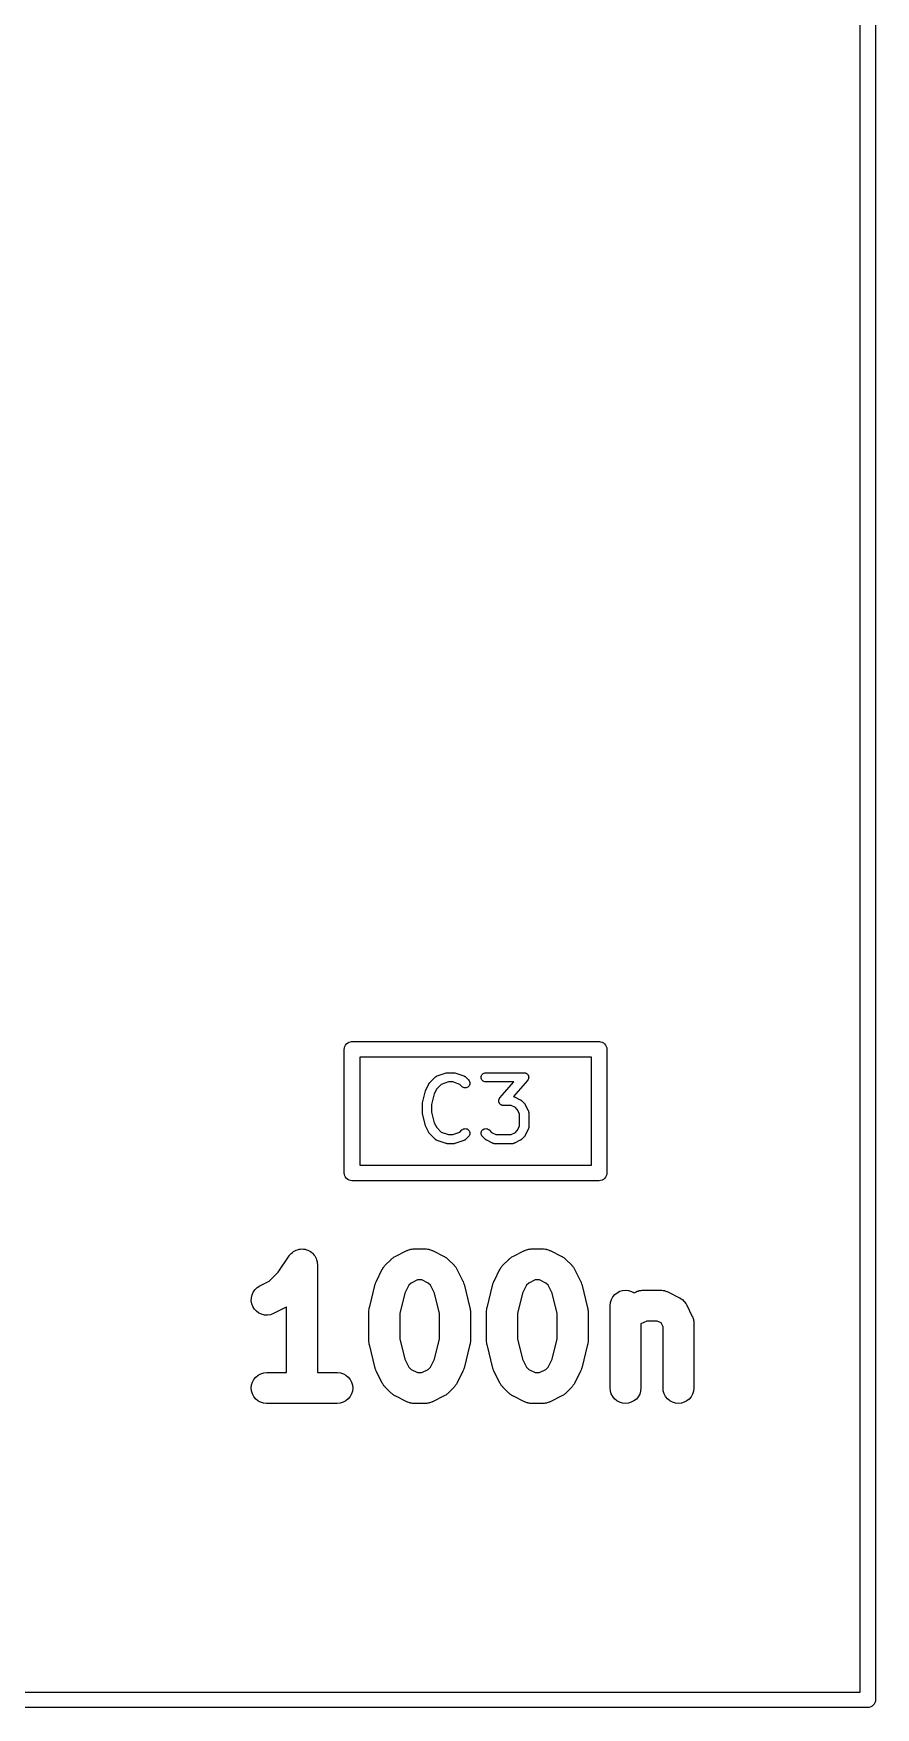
# Model space of a CAD drawing. Extents: x -0.43 to 1.15, y -0.05 to 0.65.
# Drawn here: x 0.9373 to 1.152, y -0.052 to 0.3746 of the extents above; entities that cross this region are included whole.
import ezdxf

# ---------------------------------------------------------------- set-up
doc = ezdxf.new("R2010")
doc.units = 0
doc.header["$MEASUREMENT"] = 0
doc.layers.add('BLACK', color=7, linetype='CONTINUOUS')

msp = doc.modelspace()

# ---------------------------------------------------------------- linework, layer by layer
at = {"layer": 'BLACK', "linetype": 'CONTINUOUS'}
for p, q in [((1.15197, 0.6499), (1.15197, -0.0499)), ((1.14803, -0.04803), (1.14803, 0.64803)), ((1.01653, 0.11575), (1.01656, 0.11613)), ((1.01654, 0.11565), (1.01653, 0.11575)), ((1.01654, 0.08435), (1.01654, 0.11565)), ((1.01656, 0.11613), (1.01668, 0.1165)), ((1.01668, 0.1165), (1.01686, 0.11685)), ((1.01686, 0.11685), (1.01711, 0.11715)), ((1.01711, 0.11715), (1.01741, 0.11739)), ((1.01741, 0.11739), (1.01775, 0.11757)), ((1.01775, 0.11757), (1.01812, 0.11769)), ((1.01812, 0.11769), (1.01841, 0.11772)), ((1.01841, 0.11772), (1.0185, 0.11773)), ((1.0185, 0.11773), (1.0186, 0.11772)), ((1.0186, 0.11772), (1.0814, 0.11772)), ((1.0814, 0.11772), (1.0815, 0.11773)), ((1.0815, 0.11773), (1.08159, 0.11772)), ((1.08159, 0.11772), (1.08188, 0.11769)), ((1.08188, 0.11769), (1.08225, 0.11757)), ((1.08225, 0.11757), (1.08259, 0.11739)), ((1.08259, 0.11739), (1.08289, 0.11715)), ((1.08289, 0.11715), (1.08314, 0.11685)), ((1.08314, 0.11685), (1.08332, 0.1165)), ((1.08332, 0.1165), (1.08344, 0.11613)), ((1.08344, 0.11613), (1.08347, 0.11575)), ((1.08347, 0.11575), (1.08346, 0.11565)), ((1.08346, 0.11565), (1.08346, 0.08435)), ((1.02047, 0.11378), (1.02047, 0.08622)), ((1.07953, 0.11378), (1.02047, 0.11378)), ((1.07953, 0.08622), (1.07953, 0.11378)), ((1.03732, 0.1054), (1.03807, 0.1069)), ((1.03807, 0.1069), (1.03808, 0.10692)), ((1.03808, 0.10692), (1.03811, 0.10697)), ((1.03811, 0.10697), (1.03814, 0.10703)), ((1.03814, 0.10703), (1.03818, 0.10707)), ((1.03818, 0.10707), (1.0382, 0.10711)), ((1.0382, 0.10711), (1.03825, 0.10716)), ((1.03825, 0.10716), (1.03829, 0.10721)), ((1.03829, 0.10721), (1.03979, 0.10871)), ((1.03979, 0.10871), (1.0398, 0.10872)), ((1.0398, 0.10872), (1.03983, 0.10874)), ((1.03983, 0.10874), (1.03985, 0.10877)), ((1.03985, 0.10877), (1.03992, 0.10881)), ((1.03992, 0.10881), (1.03998, 0.10887)), ((1.03998, 0.10887), (1.04001, 0.10888)), ((1.04001, 0.10888), (1.04004, 0.1089)), ((1.04004, 0.1089), (1.04012, 0.10893)), ((1.04126, 0.10684), (1.0401, 0.10568)), ((1.04012, 0.10893), (1.04019, 0.10897)), ((1.04019, 0.10897), (1.04022, 0.10898)), ((1.04022, 0.10898), (1.04025, 0.10899)), ((1.04025, 0.10899), (1.0425, 0.10974)), ((1.04307, 0.10744), (1.04126, 0.10684)), ((1.0425, 0.10974), (1.04252, 0.10975)), ((1.04252, 0.10975), (1.04258, 0.10976)), ((1.04258, 0.10976), (1.04265, 0.10978)), ((1.04265, 0.10978), (1.0427, 0.10979)), ((1.0427, 0.10979), (1.04274, 0.1098)), ((1.04274, 0.1098), (1.04281, 0.1098)), ((1.04281, 0.1098), (1.04288, 0.1098)), ((1.04288, 0.1098), (1.04438, 0.1098)), ((1.04418, 0.10744), (1.04307, 0.10744)), ((1.04599, 0.10684), (1.04418, 0.10744)), ((1.04438, 0.1098), (1.04439, 0.1098)), ((1.04439, 0.1098), (1.04446, 0.1098)), ((1.04446, 0.1098), (1.04452, 0.1098)), ((1.04452, 0.1098), (1.04457, 0.10978)), ((1.04457, 0.10978), (1.04462, 0.10978)), ((1.04462, 0.10978), (1.04468, 0.10976)), ((1.04468, 0.10976), (1.04475, 0.10974)), ((1.04475, 0.10974), (1.047, 0.10899)), ((1.04654, 0.10629), (1.04599, 0.10684)), ((1.047, 0.10899), (1.04701, 0.10899)), ((1.04701, 0.10899), (1.04705, 0.10898)), ((1.04705, 0.10898), (1.04708, 0.10896)), ((1.04708, 0.10896), (1.04715, 0.10893)), ((1.04715, 0.10893), (1.04722, 0.10889)), ((1.04722, 0.10889), (1.04725, 0.10887)), ((1.04725, 0.10887), (1.04728, 0.10886)), ((1.04728, 0.10886), (1.04734, 0.1088)), ((1.04734, 0.1088), (1.04741, 0.10876)), ((1.04741, 0.10876), (1.04743, 0.10873)), ((1.04743, 0.10873), (1.04746, 0.10871)), ((1.04746, 0.10871), (1.04821, 0.10796)), ((1.04821, 0.10796), (1.04822, 0.10795)), ((1.04822, 0.10795), (1.04837, 0.10777)), ((1.04846, 0.10666), (1.04835, 0.10646)), ((1.04837, 0.10777), (1.04847, 0.10756)), ((1.04853, 0.10688), (1.04846, 0.10666)), ((1.04847, 0.10756), (1.04854, 0.10734)), ((1.04856, 0.10711), (1.04853, 0.10688)), ((1.04854, 0.10734), (1.04856, 0.10711)), ((1.05144, 0.10863), (1.05147, 0.10886)), ((1.05146, 0.1084), (1.05144, 0.10863)), ((1.05153, 0.10818), (1.05146, 0.1084)), ((1.05147, 0.10886), (1.05154, 0.10908)), ((1.05164, 0.10798), (1.05153, 0.10818)), ((1.05154, 0.10908), (1.05165, 0.10928)), ((1.05178, 0.1078), (1.05164, 0.10798)), ((1.05165, 0.10928), (1.05179, 0.10946)), ((1.05196, 0.10765), (1.05178, 0.1078)), ((1.05179, 0.10946), (1.05197, 0.10961)), ((1.05216, 0.10754), (1.05196, 0.10765)), ((1.05197, 0.10961), (1.05217, 0.10972)), ((1.05238, 0.10747), (1.05216, 0.10754)), ((1.05217, 0.10972), (1.0524, 0.10978)), ((1.05261, 0.10744), (1.05238, 0.10747)), ((1.0524, 0.10978), (1.05262, 0.1098)), ((1.05262, 0.10744), (1.05261, 0.10744)), ((1.05262, 0.1098), (1.06237, 0.1098)), ((1.05977, 0.10744), (1.05262, 0.10744)), ((1.05624, 0.1034), (1.05977, 0.10744)), ((1.06326, 0.10785), (1.05969, 0.10376)), ((1.06237, 0.1098), (1.06239, 0.1098)), ((1.06239, 0.1098), (1.06246, 0.1098)), ((1.06246, 0.1098), (1.06254, 0.10979)), ((1.06254, 0.10979), (1.06258, 0.10978)), ((1.06258, 0.10978), (1.06262, 0.10978)), ((1.06262, 0.10978), (1.06269, 0.10976)), ((1.06269, 0.10976), (1.06276, 0.10974)), ((1.06276, 0.10974), (1.0628, 0.10972)), ((1.0628, 0.10972), (1.06284, 0.10971)), ((1.06284, 0.10971), (1.0629, 0.10967)), ((1.0629, 0.10967), (1.06297, 0.10964)), ((1.06297, 0.10964), (1.063, 0.10962)), ((1.063, 0.10962), (1.06304, 0.1096)), ((1.06304, 0.1096), (1.0631, 0.10955)), ((1.0631, 0.10955), (1.06316, 0.10951)), ((1.06316, 0.10951), (1.06319, 0.10948)), ((1.06319, 0.10948), (1.06322, 0.10945)), ((1.06322, 0.10945), (1.06326, 0.10939)), ((1.06326, 0.10939), (1.06331, 0.10934)), ((1.06331, 0.10791), (1.06326, 0.10785)), ((1.06331, 0.10934), (1.06334, 0.1093)), ((1.06335, 0.10796), (1.06331, 0.10791)), ((1.06334, 0.1093), (1.06336, 0.10927)), ((1.06337, 0.108), (1.06335, 0.10796)), ((1.06336, 0.10927), (1.0634, 0.1092)), ((1.0634, 0.10803), (1.06337, 0.108)), ((1.0634, 0.1092), (1.06343, 0.10914)), ((1.06343, 0.1081), (1.0634, 0.10803)), ((1.06343, 0.10914), (1.06345, 0.1091)), ((1.06346, 0.10817), (1.06343, 0.1081)), ((1.06345, 0.1091), (1.06347, 0.10907)), ((1.06347, 0.10821), (1.06346, 0.10817)), ((1.06347, 0.10907), (1.06349, 0.10899)), ((1.06349, 0.10824), (1.06347, 0.10821)), ((1.06349, 0.10899), (1.06352, 0.10893)), ((1.06351, 0.10832), (1.06349, 0.10824)), ((1.06353, 0.10839), (1.06351, 0.10832)), ((1.06352, 0.10893), (1.06352, 0.10888)), ((1.06352, 0.10888), (1.06353, 0.10884)), ((1.06353, 0.10884), (1.06354, 0.10877)), ((1.06354, 0.10847), (1.06353, 0.10843)), ((1.06353, 0.10843), (1.06353, 0.10839)), ((1.06354, 0.10877), (1.06355, 0.1087)), ((1.06355, 0.10854), (1.06354, 0.10847)), ((1.06355, 0.1087), (1.06355, 0.10866)), ((1.06355, 0.10866), (1.06355, 0.10862)), ((1.06355, 0.10862), (1.06355, 0.10854)), ((1.03648, 0.10216), (1.03723, 0.10516)), ((1.03723, 0.10516), (1.03723, 0.10518)), ((1.03723, 0.10518), (1.03724, 0.10518)), ((1.03724, 0.10519), (1.03728, 0.10529)), ((1.03724, 0.10518), (1.03724, 0.10519)), ((1.03728, 0.10529), (1.03732, 0.10539)), ((1.03732, 0.10539), (1.03732, 0.1054)), ((1.03732, 0.1054), (1.03732, 0.1054)), ((1.03949, 0.10446), (1.03881, 0.10173)), ((1.0401, 0.10568), (1.03949, 0.10446)), ((1.04672, 0.10614), (1.04654, 0.10629)), ((1.04692, 0.10603), (1.04672, 0.10614)), ((1.04714, 0.10597), (1.04692, 0.10603)), ((1.04737, 0.10594), (1.04714, 0.10597)), ((1.0476, 0.10597), (1.04737, 0.10594)), ((1.04782, 0.10603), (1.0476, 0.10597)), ((1.04803, 0.10614), (1.04782, 0.10603)), ((1.0482, 0.10628), (1.04803, 0.10614)), ((1.04835, 0.10646), (1.0482, 0.10628)), ((1.05594, 0.10263), (1.05595, 0.10271)), ((1.05595, 0.10259), (1.05594, 0.10263)), ((1.05595, 0.10278), (1.05596, 0.10282)), ((1.05595, 0.10271), (1.05595, 0.10278)), ((1.05595, 0.10255), (1.05595, 0.10259)), ((1.05596, 0.10248), (1.05595, 0.10255)), ((1.05596, 0.10282), (1.05597, 0.10286)), ((1.05596, 0.1024), (1.05596, 0.10248)), ((1.05598, 0.10236), (1.05596, 0.1024)), ((1.05597, 0.10286), (1.05599, 0.10293)), ((1.05599, 0.10293), (1.05601, 0.103)), ((1.05601, 0.103), (1.05602, 0.10304)), ((1.05602, 0.10304), (1.05604, 0.10308)), ((1.05604, 0.10308), (1.05607, 0.10315)), ((1.05607, 0.10315), (1.0561, 0.10322)), ((1.0561, 0.10322), (1.05613, 0.10325)), ((1.05613, 0.10325), (1.05614, 0.10329)), ((1.05614, 0.10329), (1.05619, 0.10334)), ((1.05619, 0.10334), (1.05624, 0.1034)), ((1.05969, 0.10376), (1.05976, 0.10373)), ((1.05976, 0.10373), (1.05984, 0.10371)), ((1.05984, 0.10371), (1.05987, 0.10369)), ((1.05987, 0.10369), (1.0599, 0.10368)), ((1.0599, 0.10368), (1.0614, 0.10293)), ((1.0614, 0.10293), (1.06142, 0.10292)), ((1.06142, 0.10292), (1.06147, 0.10289)), ((1.06147, 0.10289), (1.06153, 0.10286)), ((1.06153, 0.10286), (1.06157, 0.10282)), ((1.06157, 0.10282), (1.06161, 0.1028)), ((1.06161, 0.1028), (1.06166, 0.10275)), ((1.06166, 0.10275), (1.06171, 0.10271)), ((1.06171, 0.10271), (1.06246, 0.10196)), ((1.03645, 0.10193), (1.03646, 0.10203)), ((1.03645, 0.10191), (1.03645, 0.10193)), ((1.03645, 0.10189), (1.03645, 0.10191)), ((1.03645, 0.10187), (1.03645, 0.10189)), ((1.03645, 0.09963), (1.03645, 0.10187)), ((1.03645, 0.0996), (1.03645, 0.09963)), ((1.03645, 0.09958), (1.03645, 0.0996)), ((1.03646, 0.09949), (1.03645, 0.09958)), ((1.03646, 0.10203), (1.03647, 0.10212)), ((1.03647, 0.0994), (1.03646, 0.09949)), ((1.03647, 0.10212), (1.03648, 0.10214)), ((1.03647, 0.09938), (1.03647, 0.0994)), ((1.03648, 0.09935), (1.03647, 0.09938)), ((1.03648, 0.10214), (1.03648, 0.10216)), ((1.03648, 0.09934), (1.03648, 0.09935)), ((1.03723, 0.09634), (1.03648, 0.09934)), ((1.03881, 0.10173), (1.03881, 0.09977)), ((1.03881, 0.09977), (1.03949, 0.09704)), ((1.05598, 0.10232), (1.05598, 0.10236)), ((1.05601, 0.10225), (1.05598, 0.10232)), ((1.05603, 0.10218), (1.05601, 0.10225)), ((1.05605, 0.10214), (1.05603, 0.10218)), ((1.05606, 0.10211), (1.05605, 0.10214)), ((1.0561, 0.10204), (1.05606, 0.10211)), ((1.05614, 0.10198), (1.0561, 0.10204)), ((1.05616, 0.10195), (1.05614, 0.10198)), ((1.05618, 0.10191), (1.05616, 0.10195)), ((1.05623, 0.10186), (1.05618, 0.10191)), ((1.05628, 0.1018), (1.05623, 0.10186)), ((1.05631, 0.10177), (1.05628, 0.1018)), ((1.05634, 0.10174), (1.05631, 0.10177)), ((1.0564, 0.1017), (1.05634, 0.10174)), ((1.05646, 0.10165), (1.0564, 0.1017)), ((1.05649, 0.10163), (1.05646, 0.10165)), ((1.05653, 0.10161), (1.05649, 0.10163)), ((1.05659, 0.10157), (1.05653, 0.10161)), ((1.05666, 0.10154), (1.05659, 0.10157)), ((1.0567, 0.10153), (1.05666, 0.10154)), ((1.05674, 0.10151), (1.0567, 0.10153)), ((1.05681, 0.10149), (1.05674, 0.10151)), ((1.05688, 0.10147), (1.05681, 0.10149)), ((1.05692, 0.10146), (1.05688, 0.10147)), ((1.05696, 0.10146), (1.05692, 0.10146)), ((1.05703, 0.10145), (1.05696, 0.10146)), ((1.05711, 0.10144), (1.05703, 0.10145)), ((1.05712, 0.10144), (1.05711, 0.10144)), ((1.05909, 0.10144), (1.05712, 0.10144)), ((1.06017, 0.1009), (1.05909, 0.10144)), ((1.06065, 0.10043), (1.06017, 0.1009)), ((1.06119, 0.09935), (1.06065, 0.10043)), ((1.06119, 0.09615), (1.06119, 0.09935)), ((1.06246, 0.10196), (1.06247, 0.10195)), ((1.06247, 0.10195), (1.06251, 0.1019)), ((1.06251, 0.1019), (1.06256, 0.10185)), ((1.06256, 0.10185), (1.06258, 0.10181)), ((1.06258, 0.10181), (1.06261, 0.10177)), ((1.06261, 0.10177), (1.06264, 0.10171)), ((1.06264, 0.10171), (1.06268, 0.10165)), ((1.06268, 0.10165), (1.06343, 0.10015)), ((1.06343, 0.10015), (1.06344, 0.10014)), ((1.06344, 0.10014), (1.06345, 0.10011)), ((1.06345, 0.10011), (1.06347, 0.10007)), ((1.06347, 0.10007), (1.06349, 0.1)), ((1.06349, 0.1), (1.06352, 0.09992)), ((1.06352, 0.09992), (1.06352, 0.09989)), ((1.06352, 0.09989), (1.06353, 0.09985)), ((1.06353, 0.09985), (1.06354, 0.09977)), ((1.06354, 0.09977), (1.06355, 0.09969)), ((1.06355, 0.09969), (1.06355, 0.09966)), ((1.06355, 0.09966), (1.06355, 0.09963)), ((1.06355, 0.09963), (1.06355, 0.09588)), ((1.03723, 0.09633), (1.03723, 0.09634)), ((1.03727, 0.09623), (1.03723, 0.09633)), ((1.03723, 0.09633), (1.03723, 0.09633)), ((1.03731, 0.09612), (1.03727, 0.09623)), ((1.03731, 0.09611), (1.03731, 0.09612)), ((1.03731, 0.09612), (1.03731, 0.09612)), ((1.03732, 0.0961), (1.03731, 0.09611)), ((1.03807, 0.0946), (1.03732, 0.0961)), ((1.03811, 0.09454), (1.03807, 0.0946)), ((1.03814, 0.09448), (1.03811, 0.09454)), ((1.03817, 0.09444), (1.03814, 0.09448)), ((1.03819, 0.0944), (1.03817, 0.09444)), ((1.03824, 0.09435), (1.03819, 0.0944)), ((1.03828, 0.0943), (1.03824, 0.09435)), ((1.03829, 0.09429), (1.03828, 0.0943)), ((1.03979, 0.09279), (1.03829, 0.09429)), ((1.03949, 0.09704), (1.0401, 0.09583)), ((1.0401, 0.09583), (1.04126, 0.09466)), ((1.04126, 0.09466), (1.04307, 0.09406)), ((1.04307, 0.09406), (1.04418, 0.09406)), ((1.04418, 0.09406), (1.04599, 0.09466)), ((1.04599, 0.09466), (1.04654, 0.09521)), ((1.04654, 0.09521), (1.04655, 0.09522)), ((1.04655, 0.09522), (1.04673, 0.09537)), ((1.04673, 0.09537), (1.04694, 0.09547)), ((1.04694, 0.09547), (1.04716, 0.09554)), ((1.04716, 0.09554), (1.04739, 0.09556)), ((1.04739, 0.09556), (1.04762, 0.09553)), ((1.04762, 0.09553), (1.04784, 0.09546)), ((1.04784, 0.09546), (1.04804, 0.09535)), ((1.04804, 0.09535), (1.04822, 0.0952)), ((1.04822, 0.0952), (1.04836, 0.09503)), ((1.04836, 0.09503), (1.04847, 0.09482)), ((1.04847, 0.09392), (1.04836, 0.09372)), ((1.04847, 0.09482), (1.04853, 0.0946)), ((1.04853, 0.09414), (1.04847, 0.09392)), ((1.04853, 0.0946), (1.04856, 0.09437)), ((1.04856, 0.09437), (1.04853, 0.09414)), ((1.05144, 0.09439), (1.05147, 0.09462)), ((1.05146, 0.09416), (1.05144, 0.09439)), ((1.05153, 0.09394), (1.05146, 0.09416)), ((1.05147, 0.09462), (1.05154, 0.09484)), ((1.05163, 0.09373), (1.05153, 0.09394)), ((1.05154, 0.09484), (1.05165, 0.09504)), ((1.05165, 0.09504), (1.0518, 0.09522)), ((1.0518, 0.09522), (1.05197, 0.09536)), ((1.05197, 0.09536), (1.05218, 0.09547)), ((1.05218, 0.09547), (1.0524, 0.09554)), ((1.0524, 0.09554), (1.05263, 0.09556)), ((1.05263, 0.09556), (1.05286, 0.09553)), ((1.05286, 0.09553), (1.05308, 0.09547)), ((1.05308, 0.09547), (1.05328, 0.09536)), ((1.05328, 0.09536), (1.05346, 0.09521)), ((1.05346, 0.09521), (1.05407, 0.0946)), ((1.05407, 0.0946), (1.05515, 0.09406)), ((1.05515, 0.09406), (1.05909, 0.09406)), ((1.05909, 0.09406), (1.06017, 0.0946)), ((1.06017, 0.0946), (1.06065, 0.09508)), ((1.06065, 0.09508), (1.06119, 0.09615)), ((1.06343, 0.09535), (1.06268, 0.09385)), ((1.06344, 0.09538), (1.06343, 0.09535)), ((1.06346, 0.09541), (1.06344, 0.09538)), ((1.06348, 0.09549), (1.06346, 0.09541)), ((1.06351, 0.09556), (1.06348, 0.09549)), ((1.06352, 0.0956), (1.06351, 0.09556)), ((1.06353, 0.09563), (1.06352, 0.0956)), ((1.06354, 0.09571), (1.06353, 0.09563)), ((1.06355, 0.09579), (1.06354, 0.09571)), ((1.06355, 0.09588), (1.06355, 0.09586)), ((1.06355, 0.09586), (1.06355, 0.09582)), ((1.06355, 0.09582), (1.06355, 0.09579)), ((1.03982, 0.09277), (1.03979, 0.09279)), ((1.03984, 0.09274), (1.03982, 0.09277)), ((1.03991, 0.0927), (1.03984, 0.09274)), ((1.03997, 0.09264), (1.03991, 0.0927)), ((1.04, 0.09263), (1.03997, 0.09264)), ((1.04003, 0.09261), (1.04, 0.09263)), ((1.0401, 0.09257), (1.04003, 0.09261)), ((1.04017, 0.09254), (1.0401, 0.09257)), ((1.04021, 0.09253), (1.04017, 0.09254)), ((1.04024, 0.09251), (1.04021, 0.09253)), ((1.04025, 0.09251), (1.04024, 0.09251)), ((1.0425, 0.09176), (1.04025, 0.09251)), ((1.04257, 0.09174), (1.0425, 0.09176)), ((1.04263, 0.09172), (1.04257, 0.09174)), ((1.04268, 0.09172), (1.04263, 0.09172)), ((1.04273, 0.0917), (1.04268, 0.09172)), ((1.04279, 0.0917), (1.04273, 0.0917)), ((1.04286, 0.09169), (1.04279, 0.0917)), ((1.04288, 0.09169), (1.04286, 0.09169)), ((1.04438, 0.09169), (1.04288, 0.09169)), ((1.04444, 0.0917), (1.04438, 0.09169)), ((1.04451, 0.0917), (1.04444, 0.0917)), ((1.04456, 0.09171), (1.04451, 0.0917)), ((1.04461, 0.09172), (1.04456, 0.09171)), ((1.04467, 0.09174), (1.04461, 0.09172)), ((1.04473, 0.09175), (1.04467, 0.09174)), ((1.04475, 0.09176), (1.04473, 0.09175)), ((1.047, 0.09251), (1.04475, 0.09176)), ((1.04703, 0.09252), (1.047, 0.09251)), ((1.04706, 0.09253), (1.04703, 0.09252)), ((1.04714, 0.09257), (1.04706, 0.09253)), ((1.04721, 0.0926), (1.04714, 0.09257)), ((1.04724, 0.09262), (1.04721, 0.0926)), ((1.04727, 0.09264), (1.04724, 0.09262)), ((1.04733, 0.09269), (1.04727, 0.09264)), ((1.0474, 0.09273), (1.04733, 0.09269)), ((1.04742, 0.09276), (1.0474, 0.09273)), ((1.04745, 0.09278), (1.04742, 0.09276)), ((1.04746, 0.09279), (1.04745, 0.09278)), ((1.04821, 0.09354), (1.04746, 0.09279)), ((1.04836, 0.09372), (1.04821, 0.09354)), ((1.05178, 0.09355), (1.05163, 0.09373)), ((1.05179, 0.09354), (1.05178, 0.09355)), ((1.05254, 0.09279), (1.05179, 0.09354)), ((1.05259, 0.09275), (1.05254, 0.09279)), ((1.05264, 0.0927), (1.05259, 0.09275)), ((1.05268, 0.09268), (1.05264, 0.0927)), ((1.05272, 0.09264), (1.05268, 0.09268)), ((1.05278, 0.09261), (1.05272, 0.09264)), ((1.05283, 0.09258), (1.05278, 0.09261)), ((1.05285, 0.09257), (1.05283, 0.09258)), ((1.05435, 0.09182), (1.05285, 0.09257)), ((1.05438, 0.09181), (1.05435, 0.09182)), ((1.05441, 0.09179), (1.05438, 0.09181)), ((1.05449, 0.09177), (1.05441, 0.09179)), ((1.05456, 0.09174), (1.05449, 0.09177)), ((1.0546, 0.09173), (1.05456, 0.09174)), ((1.05463, 0.09172), (1.0546, 0.09173)), ((1.05471, 0.09171), (1.05463, 0.09172)), ((1.05479, 0.0917), (1.05471, 0.09171)), ((1.05482, 0.0917), (1.05479, 0.0917)), ((1.05486, 0.09169), (1.05482, 0.0917)), ((1.05487, 0.09169), (1.05486, 0.09169)), ((1.05937, 0.09169), (1.05487, 0.09169)), ((1.05941, 0.0917), (1.05937, 0.09169)), ((1.05944, 0.0917), (1.05941, 0.0917)), ((1.05952, 0.09171), (1.05944, 0.0917)), ((1.0596, 0.09172), (1.05952, 0.09171)), ((1.05964, 0.09173), (1.0596, 0.09172)), ((1.05967, 0.09173), (1.05964, 0.09173)), ((1.05975, 0.09176), (1.05967, 0.09173)), ((1.05982, 0.09178), (1.05975, 0.09176)), ((1.05985, 0.0918), (1.05982, 0.09178)), ((1.05989, 0.09181), (1.05985, 0.0918)), ((1.0599, 0.09182), (1.05989, 0.09181)), ((1.0614, 0.09257), (1.0599, 0.09182)), ((1.06146, 0.09261), (1.0614, 0.09257)), ((1.06152, 0.09264), (1.06146, 0.09261)), ((1.06156, 0.09267), (1.06152, 0.09264)), ((1.0616, 0.09269), (1.06156, 0.09267)), ((1.06165, 0.09274), (1.0616, 0.09269)), ((1.0617, 0.09278), (1.06165, 0.09274)), ((1.06171, 0.09279), (1.0617, 0.09278)), ((1.06246, 0.09354), (1.06171, 0.09279)), ((1.0625, 0.09359), (1.06246, 0.09354)), ((1.06255, 0.09364), (1.0625, 0.09359)), ((1.06257, 0.09368), (1.06255, 0.09364)), ((1.06261, 0.09372), (1.06257, 0.09368)), ((1.06264, 0.09378), (1.06261, 0.09372)), ((1.06267, 0.09383), (1.06264, 0.09378)), ((1.06268, 0.09385), (1.06267, 0.09383)), ((1.02047, 0.08622), (1.07953, 0.08622)), ((1.01653, 0.08425), (1.01654, 0.08435)), ((1.01656, 0.08387), (1.01653, 0.08425)), ((1.01668, 0.08349), (1.01656, 0.08387)), ((1.01686, 0.08315), (1.01668, 0.08349)), ((1.01711, 0.08285), (1.01686, 0.08315)), ((1.01741, 0.08261), (1.01711, 0.08285)), ((1.01775, 0.08242), (1.01741, 0.08261)), ((1.01812, 0.08231), (1.01775, 0.08242)), ((1.0185, 0.08227), (1.01812, 0.08231)), ((1.0186, 0.08228), (1.0185, 0.08227)), ((1.0814, 0.08228), (1.0186, 0.08228)), ((1.0815, 0.08227), (1.0814, 0.08228)), ((1.08188, 0.08231), (1.0815, 0.08227)), ((1.08225, 0.08242), (1.08188, 0.08231)), ((1.08259, 0.08261), (1.08225, 0.08242)), ((1.08289, 0.08285), (1.08259, 0.08261)), ((1.08314, 0.08315), (1.08289, 0.08285)), ((1.08332, 0.08349), (1.08314, 0.08315)), ((1.08344, 0.08387), (1.08332, 0.08349)), ((1.08346, 0.08416), (1.08344, 0.08387)), ((1.08346, 0.08435), (1.08347, 0.08425)), ((1.08347, 0.08425), (1.08346, 0.08416)), ((1.08346, 0.08416), (1.08346, 0.08416)), ((1.00301, 0.06377), (1.00332, 0.06402)), ((1.00332, 0.06402), (1.0036, 0.06424)), ((1.0036, 0.06425), (1.00395, 0.06443)), ((1.0036, 0.06424), (1.0036, 0.06425)), ((1.0036, 0.06424), (1.0036, 0.06424)), ((1.00395, 0.06443), (1.00428, 0.0646)), ((1.00428, 0.0646), (1.00428, 0.0646)), ((1.00428, 0.0646), (1.00429, 0.0646)), ((1.00429, 0.0646), (1.00464, 0.0647)), ((1.00464, 0.0647), (1.00502, 0.06482)), ((1.00502, 0.06482), (1.00538, 0.06485)), ((1.00502, 0.06482), (1.00502, 0.06482)), ((1.00502, 0.06482), (1.00502, 0.06482)), ((1.00538, 0.06485), (1.00578, 0.06489)), ((1.00578, 0.06489), (1.00579, 0.06489)), ((1.00579, 0.06489), (1.00579, 0.06489)), ((1.00579, 0.06489), (1.00614, 0.06485)), ((1.00614, 0.06485), (1.00655, 0.06481)), ((1.00655, 0.06481), (1.00655, 0.0648)), ((1.00655, 0.0648), (1.00655, 0.0648)), ((1.00655, 0.0648), (1.0069, 0.0647)), ((1.0069, 0.0647), (1.00728, 0.06458)), ((1.00728, 0.06458), (1.00728, 0.06458)), ((1.00728, 0.06458), (1.00729, 0.06458)), ((1.00729, 0.06458), (1.00762, 0.0644)), ((1.00762, 0.0644), (1.00796, 0.06421)), ((1.00796, 0.06421), (1.00796, 0.06421)), ((1.00796, 0.06421), (1.00796, 0.06421)), ((1.00796, 0.06421), (1.00826, 0.06396)), ((1.02949, 0.06297), (1.03249, 0.06447)), ((1.03249, 0.06447), (1.03254, 0.06449)), ((1.03254, 0.06449), (1.03265, 0.06453)), ((1.03265, 0.06453), (1.03275, 0.06459)), ((1.03275, 0.06459), (1.03301, 0.06467)), ((1.03301, 0.06467), (1.03326, 0.06476)), ((1.03326, 0.06476), (1.03338, 0.06478)), ((1.03338, 0.06478), (1.03349, 0.06481)), ((1.03349, 0.06481), (1.03376, 0.06484)), ((1.03376, 0.06484), (1.03402, 0.06488)), ((1.03402, 0.06488), (1.03414, 0.06487)), ((1.03414, 0.06487), (1.03425, 0.06489)), ((1.03425, 0.06489), (1.03725, 0.06489)), ((1.03725, 0.06489), (1.03731, 0.06489)), ((1.03731, 0.06489), (1.03742, 0.06487)), ((1.03742, 0.06487), (1.03754, 0.06488)), ((1.03754, 0.06488), (1.0378, 0.06483)), ((1.0378, 0.06483), (1.03807, 0.0648)), ((1.03807, 0.0648), (1.03818, 0.06476)), ((1.03818, 0.06476), (1.03829, 0.06474)), ((1.03829, 0.06474), (1.03855, 0.06465)), ((1.03855, 0.06465), (1.0388, 0.06457)), ((1.0388, 0.06457), (1.0389, 0.06451)), ((1.0389, 0.06451), (1.03901, 0.06447)), ((1.03901, 0.06447), (1.04201, 0.06297)), ((1.05949, 0.06297), (1.06249, 0.06447)), ((1.06249, 0.06447), (1.06254, 0.06449)), ((1.06254, 0.06449), (1.06265, 0.06453)), ((1.06265, 0.06453), (1.06275, 0.06459)), ((1.06275, 0.06459), (1.06301, 0.06467)), ((1.06301, 0.06467), (1.06326, 0.06476)), ((1.06326, 0.06476), (1.06337, 0.06478)), ((1.06337, 0.06478), (1.06348, 0.06481)), ((1.06348, 0.06481), (1.06375, 0.06484)), ((1.06375, 0.06484), (1.06402, 0.06488)), ((1.06402, 0.06488), (1.06413, 0.06487)), ((1.06413, 0.06487), (1.06425, 0.06489)), ((1.06425, 0.06489), (1.06725, 0.06489)), ((1.06725, 0.06489), (1.0673, 0.06489)), ((1.0673, 0.06489), (1.06742, 0.06487)), ((1.06742, 0.06487), (1.06753, 0.06488)), ((1.06753, 0.06488), (1.0678, 0.06483)), ((1.0678, 0.06483), (1.06807, 0.0648)), ((1.06807, 0.0648), (1.06818, 0.06476)), ((1.06818, 0.06476), (1.06829, 0.06474)), ((1.06829, 0.06474), (1.06854, 0.06465)), ((1.06854, 0.06465), (1.0688, 0.06457)), ((1.0688, 0.06457), (1.0689, 0.06451)), ((1.0689, 0.06451), (1.06901, 0.06447)), ((1.06901, 0.06447), (1.07201, 0.06297)), ((0.9997, 0.05896), (1.00248, 0.06313)), ((1.00248, 0.06313), (1.00251, 0.06317)), ((1.00251, 0.06318), (1.00276, 0.06348)), ((1.00251, 0.06317), (1.00251, 0.06318)), ((1.00251, 0.06317), (1.00251, 0.06317)), ((1.00251, 0.06317), (1.00251, 0.06317)), ((1.00276, 0.06348), (1.003, 0.06376)), ((1.003, 0.06376), (1.00301, 0.06377)), ((1.003, 0.06376), (1.003, 0.06376)), ((1.00826, 0.06396), (1.00855, 0.06372)), ((1.00855, 0.06372), (1.00855, 0.06372)), ((1.00855, 0.06372), (1.00855, 0.06372)), ((1.00855, 0.06372), (1.0088, 0.06342)), ((1.0088, 0.06342), (1.00903, 0.06313)), ((1.00903, 0.06313), (1.00904, 0.06312)), ((1.00904, 0.06312), (1.00904, 0.06312)), ((1.00904, 0.06312), (1.00921, 0.06279)), ((1.00921, 0.06279), (1.0094, 0.06245)), ((1.0094, 0.06245), (1.0094, 0.06245)), ((1.0094, 0.06245), (1.0094, 0.06244)), ((1.0094, 0.06244), (1.0095, 0.0621)), ((1.0095, 0.0621), (1.00962, 0.06171)), ((1.00962, 0.06171), (1.00962, 0.06171)), ((1.00962, 0.06171), (1.00962, 0.06171)), ((1.00962, 0.06171), (1.00965, 0.06136)), ((1.00965, 0.06136), (1.00969, 0.06095)), ((1.00969, 0.06095), (1.00969, 0.03339)), ((1.02623, 0.05971), (1.02626, 0.05976)), ((1.02626, 0.05976), (1.02638, 0.05994)), ((1.02638, 0.05994), (1.02648, 0.06014)), ((1.02648, 0.06014), (1.02659, 0.06027)), ((1.02659, 0.06027), (1.02667, 0.0604)), ((1.02667, 0.0604), (1.02683, 0.06056)), ((1.02683, 0.06056), (1.02697, 0.06073)), ((1.02697, 0.06073), (1.02847, 0.06223)), ((1.02847, 0.06223), (1.02851, 0.06227)), ((1.02851, 0.06227), (1.02868, 0.06241)), ((1.02868, 0.06241), (1.02884, 0.06256)), ((1.02884, 0.06256), (1.02898, 0.06265)), ((1.02898, 0.06265), (1.02911, 0.06275)), ((1.02911, 0.06275), (1.0293, 0.06285)), ((1.0293, 0.06285), (1.02949, 0.06297)), ((1.04201, 0.06297), (1.04206, 0.06295)), ((1.04206, 0.06295), (1.04225, 0.06283)), ((1.04225, 0.06283), (1.04244, 0.06272)), ((1.04244, 0.06272), (1.04257, 0.06262)), ((1.04257, 0.06262), (1.04271, 0.06253)), ((1.04271, 0.06253), (1.04286, 0.06237)), ((1.04286, 0.06237), (1.04304, 0.06223)), ((1.04304, 0.06223), (1.04453, 0.06073)), ((1.04453, 0.06073), (1.04457, 0.06069)), ((1.04457, 0.06069), (1.04471, 0.06052)), ((1.04471, 0.06052), (1.04486, 0.06036)), ((1.04486, 0.06036), (1.04495, 0.06022)), ((1.04495, 0.06022), (1.04505, 0.06009)), ((1.04505, 0.06009), (1.04515, 0.0599)), ((1.04515, 0.0599), (1.04527, 0.05971)), ((1.05623, 0.05971), (1.05625, 0.05976)), ((1.05625, 0.05976), (1.05637, 0.05994)), ((1.05637, 0.05994), (1.05648, 0.06014)), ((1.05648, 0.06014), (1.05658, 0.06027)), ((1.05658, 0.06027), (1.05667, 0.0604)), ((1.05667, 0.0604), (1.05682, 0.06056)), ((1.05682, 0.06056), (1.05696, 0.06073)), ((1.05696, 0.06073), (1.05846, 0.06223)), ((1.05846, 0.06223), (1.0585, 0.06227)), ((1.0585, 0.06227), (1.05868, 0.06241)), ((1.05868, 0.06241), (1.05884, 0.06256)), ((1.05884, 0.06256), (1.05898, 0.06265)), ((1.05898, 0.06265), (1.0591, 0.06275)), ((1.0591, 0.06275), (1.0593, 0.06285)), ((1.0593, 0.06285), (1.05949, 0.06297)), ((1.07201, 0.06297), (1.07206, 0.06295)), ((1.07206, 0.06295), (1.07224, 0.06283)), ((1.07224, 0.06283), (1.07244, 0.06272)), ((1.07244, 0.06272), (1.07256, 0.06262)), ((1.07256, 0.06262), (1.0727, 0.06253)), ((1.0727, 0.06253), (1.07286, 0.06237)), ((1.07286, 0.06237), (1.07303, 0.06223)), ((1.07303, 0.06223), (1.07453, 0.06073)), ((1.07453, 0.06073), (1.07457, 0.06069)), ((1.07457, 0.06069), (1.07471, 0.06052)), ((1.07471, 0.06052), (1.07486, 0.06036)), ((1.07486, 0.06036), (1.07495, 0.06022)), ((1.07495, 0.06022), (1.07505, 0.06009)), ((1.07505, 0.06009), (1.07515, 0.0599)), ((1.07515, 0.0599), (1.07527, 0.05971)), ((0.99435, 0.05506), (0.995, 0.05547)), ((0.995, 0.05547), (0.99742, 0.05669)), ((0.99742, 0.05669), (0.9997, 0.05896)), ((1.02293, 0.0499), (1.02443, 0.0559)), ((1.02443, 0.0559), (1.02445, 0.05596)), ((1.02445, 0.05597), (1.02446, 0.05599)), ((1.02445, 0.05596), (1.02445, 0.05597)), ((1.02446, 0.05599), (1.02459, 0.05633)), ((1.02459, 0.05633), (1.02472, 0.05668)), ((1.02472, 0.05669), (1.02473, 0.05671)), ((1.02472, 0.05668), (1.02472, 0.05669)), ((1.02473, 0.05671), (1.02623, 0.05971)), ((1.03299, 0.05562), (1.03197, 0.05358)), ((1.03358, 0.05621), (1.03299, 0.05562)), ((1.03518, 0.05701), (1.03358, 0.05621)), ((1.03632, 0.05701), (1.03518, 0.05701)), ((1.03792, 0.05621), (1.03632, 0.05701)), ((1.03852, 0.05562), (1.03792, 0.05621)), ((1.03954, 0.05358), (1.03852, 0.05562)), ((1.04527, 0.05971), (1.04677, 0.05671)), ((1.04677, 0.05671), (1.0468, 0.05666)), ((1.0468, 0.05666), (1.0468, 0.05664)), ((1.0468, 0.05664), (1.04681, 0.05663)), ((1.04681, 0.05663), (1.04694, 0.05628)), ((1.04694, 0.05628), (1.04706, 0.05594)), ((1.04706, 0.05594), (1.04706, 0.05592)), ((1.04706, 0.05592), (1.04707, 0.0559)), ((1.04707, 0.0559), (1.04857, 0.0499)), ((1.05293, 0.0499), (1.05443, 0.0559)), ((1.05443, 0.0559), (1.05444, 0.05596)), ((1.05444, 0.05596), (1.05445, 0.05597)), ((1.05445, 0.05599), (1.05458, 0.05633)), ((1.05445, 0.05597), (1.05445, 0.05599)), ((1.05458, 0.05633), (1.05471, 0.05668)), ((1.05471, 0.05668), (1.05472, 0.05669)), ((1.05472, 0.05669), (1.05473, 0.05671)), ((1.05473, 0.05671), (1.05623, 0.05971)), ((1.06298, 0.05562), (1.06196, 0.05358)), ((1.06358, 0.05621), (1.06298, 0.05562)), ((1.06518, 0.05701), (1.06358, 0.05621)), ((1.06632, 0.05701), (1.06518, 0.05701)), ((1.06792, 0.05621), (1.06632, 0.05701)), ((1.06851, 0.05562), (1.06792, 0.05621)), ((1.06953, 0.05358), (1.06851, 0.05562)), ((1.07527, 0.05971), (1.07677, 0.05671)), ((1.07677, 0.05671), (1.07679, 0.05666)), ((1.07679, 0.05666), (1.0768, 0.05664)), ((1.0768, 0.05664), (1.07681, 0.05663)), ((1.07681, 0.05663), (1.07693, 0.05628)), ((1.07693, 0.05628), (1.07706, 0.05594)), ((1.07706, 0.05594), (1.07706, 0.05592)), ((1.07706, 0.05592), (1.07707, 0.0559)), ((1.07707, 0.0559), (1.07857, 0.0499)), ((0.99283, 0.05169), (0.99285, 0.05246)), ((0.99295, 0.05093), (0.99283, 0.05169)), ((0.99285, 0.05246), (0.99303, 0.05321)), ((0.99303, 0.05321), (0.99334, 0.05391)), ((0.99334, 0.05391), (0.99379, 0.05453)), ((0.99379, 0.05453), (0.99435, 0.05506)), ((1.03197, 0.05358), (1.03069, 0.04847)), ((1.04081, 0.04847), (1.03954, 0.05358)), ((1.06196, 0.05358), (1.06069, 0.04847)), ((1.07081, 0.04847), (1.06953, 0.05358)), ((1.08431, 0.0505), (1.08439, 0.05127)), ((1.08439, 0.05127), (1.08463, 0.052)), ((1.08463, 0.052), (1.085, 0.05267)), ((1.085, 0.05267), (1.08549, 0.05326)), ((1.08549, 0.05326), (1.08609, 0.05374)), ((1.08609, 0.05374), (1.08677, 0.0541)), ((1.08677, 0.0541), (1.08751, 0.05432)), ((1.08751, 0.05432), (1.08827, 0.05439)), ((1.08827, 0.05439), (1.08904, 0.05431)), ((1.08904, 0.05431), (1.08977, 0.05408)), ((1.08977, 0.05408), (1.09045, 0.05371)), ((1.09045, 0.05371), (1.09046, 0.05371)), ((1.09046, 0.05371), (1.09098, 0.05397)), ((1.09098, 0.05397), (1.09103, 0.054)), ((1.09103, 0.054), (1.09114, 0.05404)), ((1.09114, 0.05404), (1.09124, 0.05409)), ((1.09124, 0.05409), (1.0915, 0.05417)), ((1.0915, 0.05417), (1.09175, 0.05426)), ((1.09175, 0.05426), (1.09187, 0.05428)), ((1.09187, 0.05428), (1.09198, 0.05431)), ((1.09198, 0.05431), (1.09225, 0.05434)), ((1.09225, 0.05434), (1.09251, 0.05438)), ((1.09251, 0.05438), (1.09263, 0.05438)), ((1.09263, 0.05438), (1.09274, 0.05439)), ((1.09274, 0.05439), (1.09724, 0.05439)), ((1.09724, 0.05439), (1.0973, 0.05439)), ((1.0973, 0.05439), (1.09741, 0.05437)), ((1.09741, 0.05437), (1.09753, 0.05438)), ((1.09753, 0.05438), (1.0978, 0.05433)), ((1.0978, 0.05433), (1.09806, 0.0543)), ((1.09806, 0.0543), (1.09817, 0.05427)), ((1.09817, 0.05427), (1.09829, 0.05425)), ((1.09829, 0.05425), (1.09854, 0.05415)), ((1.09854, 0.05415), (1.0988, 0.05407)), ((1.0988, 0.05407), (1.0989, 0.05401)), ((1.0989, 0.05401), (1.099, 0.05397)), ((1.099, 0.05397), (1.102, 0.05247)), ((1.102, 0.05247), (1.10205, 0.05245)), ((1.10205, 0.05245), (1.10212, 0.0524)), ((1.10212, 0.0524), (1.1022, 0.05237)), ((1.1022, 0.05237), (1.10245, 0.05219)), ((1.10245, 0.05219), (1.1027, 0.05203)), ((1.1027, 0.05203), (1.10276, 0.05197)), ((1.10276, 0.05197), (1.10283, 0.05192)), ((1.10283, 0.05192), (1.10303, 0.0517)), ((1.10303, 0.0517), (1.10325, 0.05149)), ((1.10325, 0.05149), (1.1033, 0.05142)), ((1.1033, 0.05142), (1.10336, 0.05136)), ((1.10336, 0.05136), (1.10352, 0.05111)), ((0.99322, 0.05021), (0.99295, 0.05093)), ((0.99363, 0.04956), (0.99322, 0.05021)), ((0.99415, 0.049), (0.99363, 0.04956)), ((0.99477, 0.04855), (0.99415, 0.049)), ((0.99547, 0.04823), (0.99477, 0.04855)), ((0.99622, 0.04805), (0.99547, 0.04823)), ((0.99699, 0.04802), (0.99622, 0.04805)), ((0.99775, 0.04814), (0.99699, 0.04802)), ((0.99847, 0.0484), (0.99775, 0.04814)), ((0.99852, 0.04843), (0.99847, 0.0484)), ((1.00152, 0.04993), (0.99852, 0.04843)), ((1.0017, 0.05005), (1.00152, 0.04993)), ((1.00182, 0.05011), (1.0017, 0.05005)), ((1.00182, 0.03339), (1.00182, 0.05011)), ((1.02282, 0.04915), (1.02287, 0.04946)), ((1.02282, 0.04907), (1.02282, 0.04915)), ((1.02282, 0.04901), (1.02282, 0.04907)), ((1.02282, 0.04895), (1.02282, 0.04901)), ((1.02282, 0.04145), (1.02282, 0.04895)), ((1.02287, 0.04946), (1.0229, 0.04977)), ((1.0229, 0.04977), (1.02292, 0.04984)), ((1.02292, 0.04984), (1.02293, 0.0499)), ((1.03069, 0.04847), (1.03069, 0.04194)), ((1.04081, 0.04194), (1.04081, 0.04847)), ((1.04857, 0.0499), (1.04858, 0.04985)), ((1.04858, 0.04985), (1.04859, 0.04978)), ((1.04859, 0.04978), (1.04861, 0.04971)), ((1.04861, 0.04971), (1.04864, 0.0494)), ((1.04864, 0.0494), (1.04869, 0.04909)), ((1.04869, 0.04909), (1.04868, 0.04902)), ((1.04868, 0.04902), (1.04869, 0.04895)), ((1.04869, 0.04895), (1.04869, 0.04145)), ((1.05281, 0.04901), (1.05282, 0.04907)), ((1.05281, 0.04895), (1.05281, 0.04901)), ((1.05281, 0.04145), (1.05281, 0.04895)), ((1.05282, 0.04915), (1.05286, 0.04946)), ((1.05282, 0.04907), (1.05282, 0.04915)), ((1.05286, 0.04946), (1.0529, 0.04977)), ((1.0529, 0.04977), (1.05292, 0.04984)), ((1.05292, 0.04984), (1.05293, 0.0499)), ((1.06069, 0.04847), (1.06069, 0.04194)), ((1.07081, 0.04194), (1.07081, 0.04847)), ((1.07857, 0.0499), (1.07858, 0.04985)), ((1.07858, 0.04985), (1.07859, 0.04978)), ((1.07859, 0.04978), (1.07861, 0.04971)), ((1.07861, 0.04971), (1.07864, 0.0494)), ((1.07864, 0.0494), (1.07868, 0.04909)), ((1.07868, 0.04909), (1.07868, 0.04902)), ((1.07868, 0.04902), (1.07868, 0.04895)), ((1.07868, 0.04895), (1.07868, 0.04145)), ((1.08431, 0.05045), (1.08431, 0.0505)), ((1.08431, 0.02945), (1.08431, 0.05045)), ((1.10352, 0.05111), (1.10369, 0.05086)), ((1.10369, 0.05086), (1.10372, 0.05078)), ((1.10372, 0.05078), (1.10377, 0.05071)), ((1.10377, 0.05071), (1.10526, 0.04771)), ((1.10526, 0.04771), (1.10529, 0.04766)), ((1.10529, 0.04766), (1.10533, 0.04755)), ((1.10533, 0.04755), (1.10538, 0.04745)), ((1.10538, 0.04745), (1.10546, 0.04719)), ((1.10546, 0.04719), (1.10555, 0.04694)), ((1.10555, 0.04694), (1.10557, 0.04683)), ((1.09367, 0.04651), (1.09218, 0.04577)), ((1.09218, 0.04577), (1.09218, 0.02945)), ((1.09631, 0.04651), (1.09367, 0.04651)), ((1.09731, 0.04602), (1.09631, 0.04651)), ((1.09781, 0.04502), (1.09731, 0.04602)), ((1.09781, 0.02945), (1.09781, 0.04502)), ((1.10557, 0.04683), (1.10561, 0.04672)), ((1.10561, 0.04672), (1.10563, 0.04645)), ((1.10563, 0.04645), (1.10567, 0.04618)), ((1.10567, 0.04618), (1.10567, 0.04607)), ((1.10567, 0.04607), (1.10568, 0.04595)), ((1.10568, 0.04595), (1.10568, 0.02945)), ((1.02282, 0.04138), (1.02282, 0.04145)), ((1.02282, 0.04131), (1.02282, 0.04138)), ((1.02286, 0.041), (1.02282, 0.04131)), ((1.02289, 0.04069), (1.02286, 0.041)), ((1.02291, 0.04062), (1.02289, 0.04069)), ((1.02292, 0.04055), (1.02291, 0.04062)), ((1.02293, 0.0405), (1.02292, 0.04055)), ((1.02443, 0.0345), (1.02293, 0.0405)), ((1.03069, 0.04194), (1.03197, 0.03683)), ((1.03954, 0.03683), (1.04081, 0.04194)), ((1.04857, 0.0405), (1.04707, 0.0345)), ((1.04858, 0.04057), (1.04857, 0.0405)), ((1.0486, 0.04063), (1.04858, 0.04057)), ((1.04864, 0.04095), (1.0486, 0.04063)), ((1.04868, 0.04126), (1.04864, 0.04095)), ((1.04869, 0.0414), (1.04868, 0.04133)), ((1.04868, 0.04133), (1.04868, 0.04126)), ((1.04869, 0.04145), (1.04869, 0.0414)), ((1.05282, 0.04138), (1.05281, 0.04145)), ((1.05281, 0.04131), (1.05282, 0.04138)), ((1.05286, 0.041), (1.05281, 0.04131)), ((1.05289, 0.04069), (1.05286, 0.041)), ((1.05291, 0.04062), (1.05289, 0.04069)), ((1.05292, 0.04055), (1.05291, 0.04062)), ((1.05293, 0.0405), (1.05292, 0.04055)), ((1.05443, 0.0345), (1.05293, 0.0405)), ((1.06069, 0.04194), (1.06196, 0.03683)), ((1.06953, 0.03683), (1.07081, 0.04194)), ((1.07857, 0.0405), (1.07707, 0.0345)), ((1.07858, 0.04057), (1.07857, 0.0405)), ((1.0786, 0.04063), (1.07858, 0.04057)), ((1.07863, 0.04095), (1.0786, 0.04063)), ((1.07868, 0.04126), (1.07863, 0.04095)), ((1.07868, 0.04145), (1.07868, 0.0414)), ((1.07868, 0.0414), (1.07868, 0.04133)), ((1.07868, 0.04133), (1.07868, 0.04126)), ((1.02444, 0.03448), (1.02443, 0.0345)), ((1.02444, 0.03446), (1.02444, 0.03448)), ((1.02457, 0.03412), (1.02444, 0.03446)), ((1.03197, 0.03683), (1.03299, 0.03478)), ((1.03299, 0.03478), (1.03358, 0.03419)), ((1.03358, 0.03419), (1.03518, 0.03339)), ((1.03632, 0.03339), (1.03792, 0.03419)), ((1.03792, 0.03419), (1.03852, 0.03478)), ((1.03852, 0.03478), (1.03954, 0.03683)), ((1.04705, 0.03441), (1.04692, 0.03407)), ((1.04706, 0.03444), (1.04705, 0.03443)), ((1.04705, 0.03443), (1.04705, 0.03441)), ((1.04707, 0.0345), (1.04706, 0.03444)), ((1.05444, 0.03448), (1.05443, 0.0345)), ((1.05444, 0.03446), (1.05444, 0.03448)), ((1.05456, 0.03412), (1.05444, 0.03446)), ((1.06196, 0.03683), (1.06298, 0.03478)), ((1.06298, 0.03478), (1.06358, 0.03419)), ((1.06358, 0.03419), (1.06518, 0.03339)), ((1.06632, 0.03339), (1.06792, 0.03419)), ((1.06792, 0.03419), (1.06851, 0.03478)), ((1.06851, 0.03478), (1.06953, 0.03683)), ((1.07704, 0.03441), (1.07691, 0.03407)), ((1.07705, 0.03443), (1.07704, 0.03441)), ((1.07707, 0.0345), (1.07705, 0.03444)), ((1.07705, 0.03444), (1.07705, 0.03443)), ((0.99282, 0.02948), (0.9929, 0.03024)), ((0.9929, 0.03024), (0.99313, 0.03098)), ((0.99313, 0.03098), (0.99349, 0.03165)), ((0.99349, 0.03165), (0.99398, 0.03225)), ((0.99398, 0.03225), (0.99458, 0.03273)), ((0.99458, 0.03273), (0.99526, 0.03309)), ((0.99526, 0.03309), (0.99599, 0.03331)), ((0.99599, 0.03331), (0.99676, 0.03339)), ((0.99676, 0.03339), (1.00182, 0.03339)), ((1.00969, 0.03339), (1.01475, 0.03339)), ((1.01475, 0.03339), (1.01481, 0.03339)), ((1.01481, 0.03339), (1.01557, 0.0333)), ((1.01557, 0.0333), (1.01631, 0.03307)), ((1.01631, 0.03307), (1.01698, 0.0327)), ((1.01698, 0.0327), (1.01757, 0.03221)), ((1.01757, 0.03221), (1.01805, 0.03161)), ((1.01805, 0.03161), (1.0184, 0.03093)), ((1.0184, 0.03093), (1.01862, 0.03019)), ((1.01862, 0.03019), (1.01869, 0.02943)), ((1.02469, 0.03377), (1.02457, 0.03412)), ((1.0247, 0.03376), (1.02469, 0.03377)), ((1.02471, 0.03374), (1.0247, 0.03376)), ((1.02473, 0.03369), (1.02471, 0.03374)), ((1.02623, 0.03069), (1.02473, 0.03369)), ((1.02635, 0.0305), (1.02623, 0.03069)), ((1.02645, 0.03031), (1.02635, 0.0305)), ((1.02655, 0.03018), (1.02645, 0.03031)), ((1.02664, 0.03004), (1.02655, 0.03018)), ((1.02679, 0.02988), (1.02664, 0.03004)), ((1.02693, 0.02971), (1.02679, 0.02988)), ((1.03518, 0.03339), (1.03632, 0.03339)), ((1.04483, 0.03), (1.04468, 0.02984)), ((1.04492, 0.03014), (1.04483, 0.03)), ((1.04502, 0.03026), (1.04492, 0.03014)), ((1.04513, 0.03046), (1.04502, 0.03026)), ((1.04525, 0.03064), (1.04513, 0.03046)), ((1.04527, 0.03069), (1.04525, 0.03064)), ((1.04677, 0.03369), (1.04527, 0.03069)), ((1.04678, 0.03371), (1.04677, 0.03369)), ((1.04679, 0.03372), (1.04678, 0.03371)), ((1.04692, 0.03407), (1.04679, 0.03372)), ((1.05469, 0.03377), (1.05456, 0.03412)), ((1.0547, 0.03376), (1.05469, 0.03377)), ((1.0547, 0.03374), (1.0547, 0.03376)), ((1.05473, 0.03369), (1.0547, 0.03374)), ((1.05623, 0.03069), (1.05473, 0.03369)), ((1.05635, 0.0305), (1.05623, 0.03069)), ((1.05645, 0.03031), (1.05635, 0.0305)), ((1.05655, 0.03018), (1.05645, 0.03031)), ((1.05664, 0.03004), (1.05655, 0.03018)), ((1.05679, 0.02988), (1.05664, 0.03004)), ((1.05693, 0.02971), (1.05679, 0.02988)), ((1.06518, 0.03339), (1.06632, 0.03339)), ((1.07483, 0.03), (1.07467, 0.02984)), ((1.07491, 0.03014), (1.07483, 0.03)), ((1.07502, 0.03026), (1.07491, 0.03014)), ((1.07512, 0.03046), (1.07502, 0.03026)), ((1.07524, 0.03064), (1.07512, 0.03046)), ((1.07527, 0.03069), (1.07524, 0.03064)), ((1.07677, 0.03369), (1.07527, 0.03069)), ((1.07678, 0.03372), (1.07677, 0.03371)), ((1.07677, 0.03371), (1.07677, 0.03369)), ((1.07691, 0.03407), (1.07678, 0.03372)), ((0.99289, 0.02871), (0.99282, 0.02948)), ((0.99311, 0.02798), (0.99289, 0.02871)), ((0.99346, 0.0273), (0.99311, 0.02798)), ((0.99394, 0.0267), (0.99346, 0.0273)), ((0.99453, 0.0262), (0.99394, 0.0267)), ((0.99521, 0.02583), (0.99453, 0.0262)), ((0.99594, 0.0256), (0.99521, 0.02583)), ((0.9967, 0.02552), (0.99594, 0.0256)), ((1.01625, 0.02581), (1.01552, 0.02559)), ((1.01693, 0.02617), (1.01625, 0.02581)), ((1.01753, 0.02666), (1.01693, 0.02617)), ((1.01802, 0.02725), (1.01753, 0.02666)), ((1.01838, 0.02793), (1.01802, 0.02725)), ((1.01861, 0.02866), (1.01838, 0.02793)), ((1.01869, 0.02943), (1.01861, 0.02866)), ((1.02697, 0.02967), (1.02693, 0.02971)), ((1.02847, 0.02817), (1.02697, 0.02967)), ((1.02864, 0.02803), (1.02847, 0.02817)), ((1.0288, 0.02787), (1.02864, 0.02803)), ((1.02894, 0.02778), (1.0288, 0.02787)), ((1.02906, 0.02768), (1.02894, 0.02778)), ((1.02926, 0.02758), (1.02906, 0.02768)), ((1.02944, 0.02746), (1.02926, 0.02758)), ((1.02949, 0.02743), (1.02944, 0.02746)), ((1.03249, 0.02593), (1.02949, 0.02743)), ((1.0326, 0.02589), (1.03249, 0.02593)), ((1.0327, 0.02583), (1.0326, 0.02589)), ((1.03296, 0.02575), (1.0327, 0.02583)), ((1.03321, 0.02566), (1.03296, 0.02575)), ((1.03332, 0.02564), (1.03321, 0.02566)), ((1.03343, 0.0256), (1.03332, 0.02564)), ((1.0337, 0.02557), (1.03343, 0.0256)), ((1.03813, 0.02562), (1.03802, 0.02559)), ((1.03824, 0.02564), (1.03813, 0.02562)), ((1.03849, 0.02573), (1.03824, 0.02564)), ((1.03875, 0.02581), (1.03849, 0.02573)), ((1.03885, 0.02587), (1.03875, 0.02581)), ((1.03896, 0.02591), (1.03885, 0.02587)), ((1.03901, 0.02593), (1.03896, 0.02591)), ((1.04201, 0.02743), (1.03901, 0.02593)), ((1.0422, 0.02755), (1.04201, 0.02743)), ((1.0424, 0.02765), (1.0422, 0.02755)), ((1.04252, 0.02775), (1.0424, 0.02765)), ((1.04266, 0.02784), (1.04252, 0.02775)), ((1.04282, 0.02799), (1.04266, 0.02784)), ((1.043, 0.02813), (1.04282, 0.02799)), ((1.04304, 0.02817), (1.043, 0.02813)), ((1.04453, 0.02967), (1.04304, 0.02817)), ((1.04468, 0.02984), (1.04453, 0.02967)), ((1.05696, 0.02967), (1.05693, 0.02971)), ((1.05846, 0.02817), (1.05696, 0.02967)), ((1.05864, 0.02803), (1.05846, 0.02817)), ((1.05879, 0.02787), (1.05864, 0.02803)), ((1.05893, 0.02779), (1.05879, 0.02787)), ((1.05906, 0.02768), (1.05893, 0.02779)), ((1.05925, 0.02758), (1.05906, 0.02768)), ((1.05944, 0.02746), (1.05925, 0.02758)), ((1.05949, 0.02743), (1.05944, 0.02746)), ((1.06249, 0.02593), (1.05949, 0.02743)), ((1.0626, 0.02589), (1.06249, 0.02593)), ((1.0627, 0.02583), (1.0626, 0.02589)), ((1.06295, 0.02575), (1.0627, 0.02583)), ((1.0632, 0.02566), (1.06295, 0.02575)), ((1.06332, 0.02564), (1.0632, 0.02566)), ((1.06343, 0.0256), (1.06332, 0.02564)), ((1.0637, 0.02557), (1.06343, 0.0256)), ((1.06812, 0.02562), (1.06801, 0.02559)), ((1.06824, 0.02564), (1.06812, 0.02562)), ((1.06849, 0.02573), (1.06824, 0.02564)), ((1.06875, 0.02581), (1.06849, 0.02573)), ((1.06885, 0.02587), (1.06875, 0.02581)), ((1.06896, 0.02591), (1.06885, 0.02587)), ((1.06901, 0.02593), (1.06896, 0.02591)), ((1.07201, 0.02743), (1.06901, 0.02593)), ((1.0722, 0.02755), (1.07201, 0.02743)), ((1.07239, 0.02765), (1.0722, 0.02755)), ((1.07252, 0.02775), (1.07239, 0.02765)), ((1.07266, 0.02784), (1.07252, 0.02775)), ((1.07282, 0.02799), (1.07266, 0.02784)), ((1.07299, 0.02813), (1.07282, 0.02799)), ((1.07303, 0.02817), (1.07299, 0.02813)), ((1.07453, 0.02967), (1.07303, 0.02817)), ((1.07467, 0.02984), (1.07453, 0.02967)), ((1.08438, 0.02869), (1.08431, 0.02945)), ((1.08461, 0.02795), (1.08438, 0.02869)), ((1.08497, 0.02727), (1.08461, 0.02795)), ((1.08545, 0.02668), (1.08497, 0.02727)), ((1.08604, 0.02619), (1.08545, 0.02668)), ((1.08672, 0.02582), (1.08604, 0.02619)), ((1.08745, 0.0256), (1.08672, 0.02582)), ((1.08972, 0.0258), (1.08898, 0.02559)), ((1.0904, 0.02616), (1.08972, 0.0258)), ((1.091, 0.02664), (1.0904, 0.02616)), ((1.09149, 0.02723), (1.091, 0.02664)), ((1.09186, 0.0279), (1.09149, 0.02723)), ((1.0921, 0.02863), (1.09186, 0.0279)), ((1.09218, 0.0294), (1.0921, 0.02863)), ((1.09218, 0.02945), (1.09218, 0.0294)), ((1.09788, 0.02869), (1.09781, 0.02945)), ((1.0981, 0.02795), (1.09788, 0.02869)), ((1.09846, 0.02727), (1.0981, 0.02795)), ((1.09895, 0.02668), (1.09846, 0.02727)), ((1.09954, 0.02619), (1.09895, 0.02668)), ((1.10022, 0.02582), (1.09954, 0.02619)), ((1.10095, 0.0256), (1.10022, 0.02582)), ((1.10322, 0.0258), (1.10248, 0.02559)), ((1.1039, 0.02616), (1.10322, 0.0258)), ((1.1045, 0.02664), (1.1039, 0.02616)), ((1.10499, 0.02723), (1.1045, 0.02664)), ((1.10536, 0.0279), (1.10499, 0.02723)), ((1.10559, 0.02863), (1.10536, 0.0279)), ((1.10568, 0.0294), (1.10559, 0.02863)), ((1.10568, 0.02945), (1.10568, 0.0294)), ((0.99676, 0.02552), (0.9967, 0.02552)), ((1.01475, 0.02552), (0.99676, 0.02552)), ((1.01552, 0.02559), (1.01475, 0.02552)), ((1.03397, 0.02553), (1.0337, 0.02557)), ((1.03408, 0.02553), (1.03397, 0.02553)), ((1.0342, 0.02552), (1.03408, 0.02553)), ((1.03425, 0.02552), (1.0342, 0.02552)), ((1.03725, 0.02552), (1.03425, 0.02552)), ((1.03737, 0.02553), (1.03725, 0.02552)), ((1.03748, 0.02552), (1.03737, 0.02553)), ((1.03775, 0.02556), (1.03748, 0.02552)), ((1.03802, 0.02559), (1.03775, 0.02556)), ((1.06396, 0.02553), (1.0637, 0.02557)), ((1.06408, 0.02553), (1.06396, 0.02553)), ((1.06419, 0.02552), (1.06408, 0.02553)), ((1.06425, 0.02552), (1.06419, 0.02552)), ((1.06725, 0.02552), (1.06425, 0.02552)), ((1.06736, 0.02553), (1.06725, 0.02552)), ((1.06748, 0.02552), (1.06736, 0.02553)), ((1.06774, 0.02556), (1.06748, 0.02552)), ((1.06801, 0.02559), (1.06774, 0.02556)), ((1.08822, 0.02552), (1.08745, 0.0256)), ((1.08898, 0.02559), (1.08822, 0.02552)), ((1.10172, 0.02552), (1.10095, 0.0256)), ((1.10248, 0.02559), (1.10172, 0.02552)), ((-0.11418, -0.04803), (1.14803, -0.04803)), ((1.15164, -0.0511), (1.1514, -0.0514)), ((1.15183, -0.05076), (1.15164, -0.0511)), ((1.15194, -0.05039), (1.15183, -0.05076)), ((1.15197, -0.0501), (1.15194, -0.05039)), ((1.15197, -0.0499), (1.15198, -0.05)), ((1.15198, -0.05), (1.15197, -0.0501)), ((1.1499, -0.05197), (-0.1149, -0.05197)), ((1.15, -0.05198), (1.1499, -0.05197)), ((1.15039, -0.05194), (1.15, -0.05198)), ((1.15076, -0.05183), (1.15039, -0.05194)), ((1.1511, -0.05164), (1.15076, -0.05183)), ((1.1514, -0.0514), (1.1511, -0.05164))]:
    msp.add_line(p, q, dxfattribs=at)

doc.saveas('drawing.dxf')
